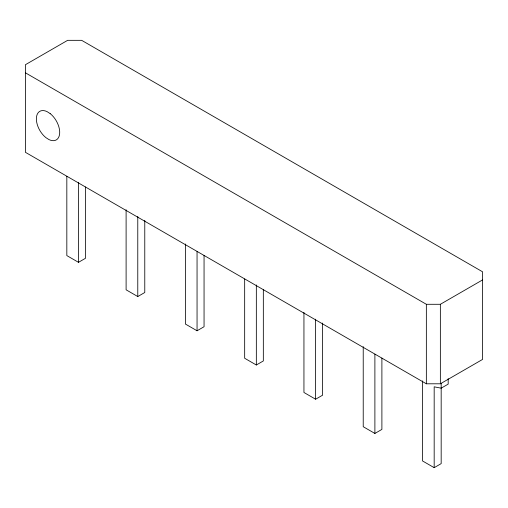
<?xml version="1.0" encoding="UTF-8"?>
<svg xmlns="http://www.w3.org/2000/svg" width="508" height="508" viewBox="0 0 508 508"><rect width="100%" height="100%" fill="white"/><g stroke="black" fill="none" stroke-linecap="round" stroke-linejoin="round"><path stroke-width="0.76" d="M66.827 176.32L66.827 255.588L78.492 262.325L85.496 258.28L85.496 186.944M126.105 209.753L126.105 289.808L137.776 296.545L144.774 292.506L144.774 220.377M185.382 243.98L185.382 324.034L197.053 330.772L204.057 326.727L204.057 255.391M244.666 279L244.666 358.261L256.337 364.998L263.334 360.953L263.334 289.617M25.4 72.803L426.352 304.292L440.36 304.292L482.6 279.902M303.943 312.426L303.943 392.481L315.614 399.218L322.618 395.18L322.618 323.05M440.36 383.794L482.6 359.404L482.6 271.818L81.648 40.329L67.64 40.329L25.4 64.719L25.4 152.305L426.352 383.794L440.36 383.794L440.36 304.292M363.226 346.653L363.226 426.707L374.891 433.445L381.895 429.406L381.895 358.07M422.504 380.879L422.504 460.934L434.175 467.671L441.173 463.626L441.173 383.476M448.177 378.65L448.177 384.131L441.173 388.169L434.175 386.823L434.175 467.671M426.352 304.292L426.352 383.794M374.891 354.184L374.891 433.445M315.614 319.164L315.614 399.218M256.337 284.944L256.337 364.998M197.053 251.511L197.053 330.772M137.776 216.491L137.776 296.545M78.492 182.27L78.492 262.325M50.178 113.608L47.136 111.665A16.504 9.525 60 0 0 36.386 118.18A16.504 9.525 60 0 0 45.904 137.636L48.946 139.579A16.504 9.525 60 0 0 59.69 133.071A16.504 9.525 60 0 0 50.178 113.608"/></g></svg>
